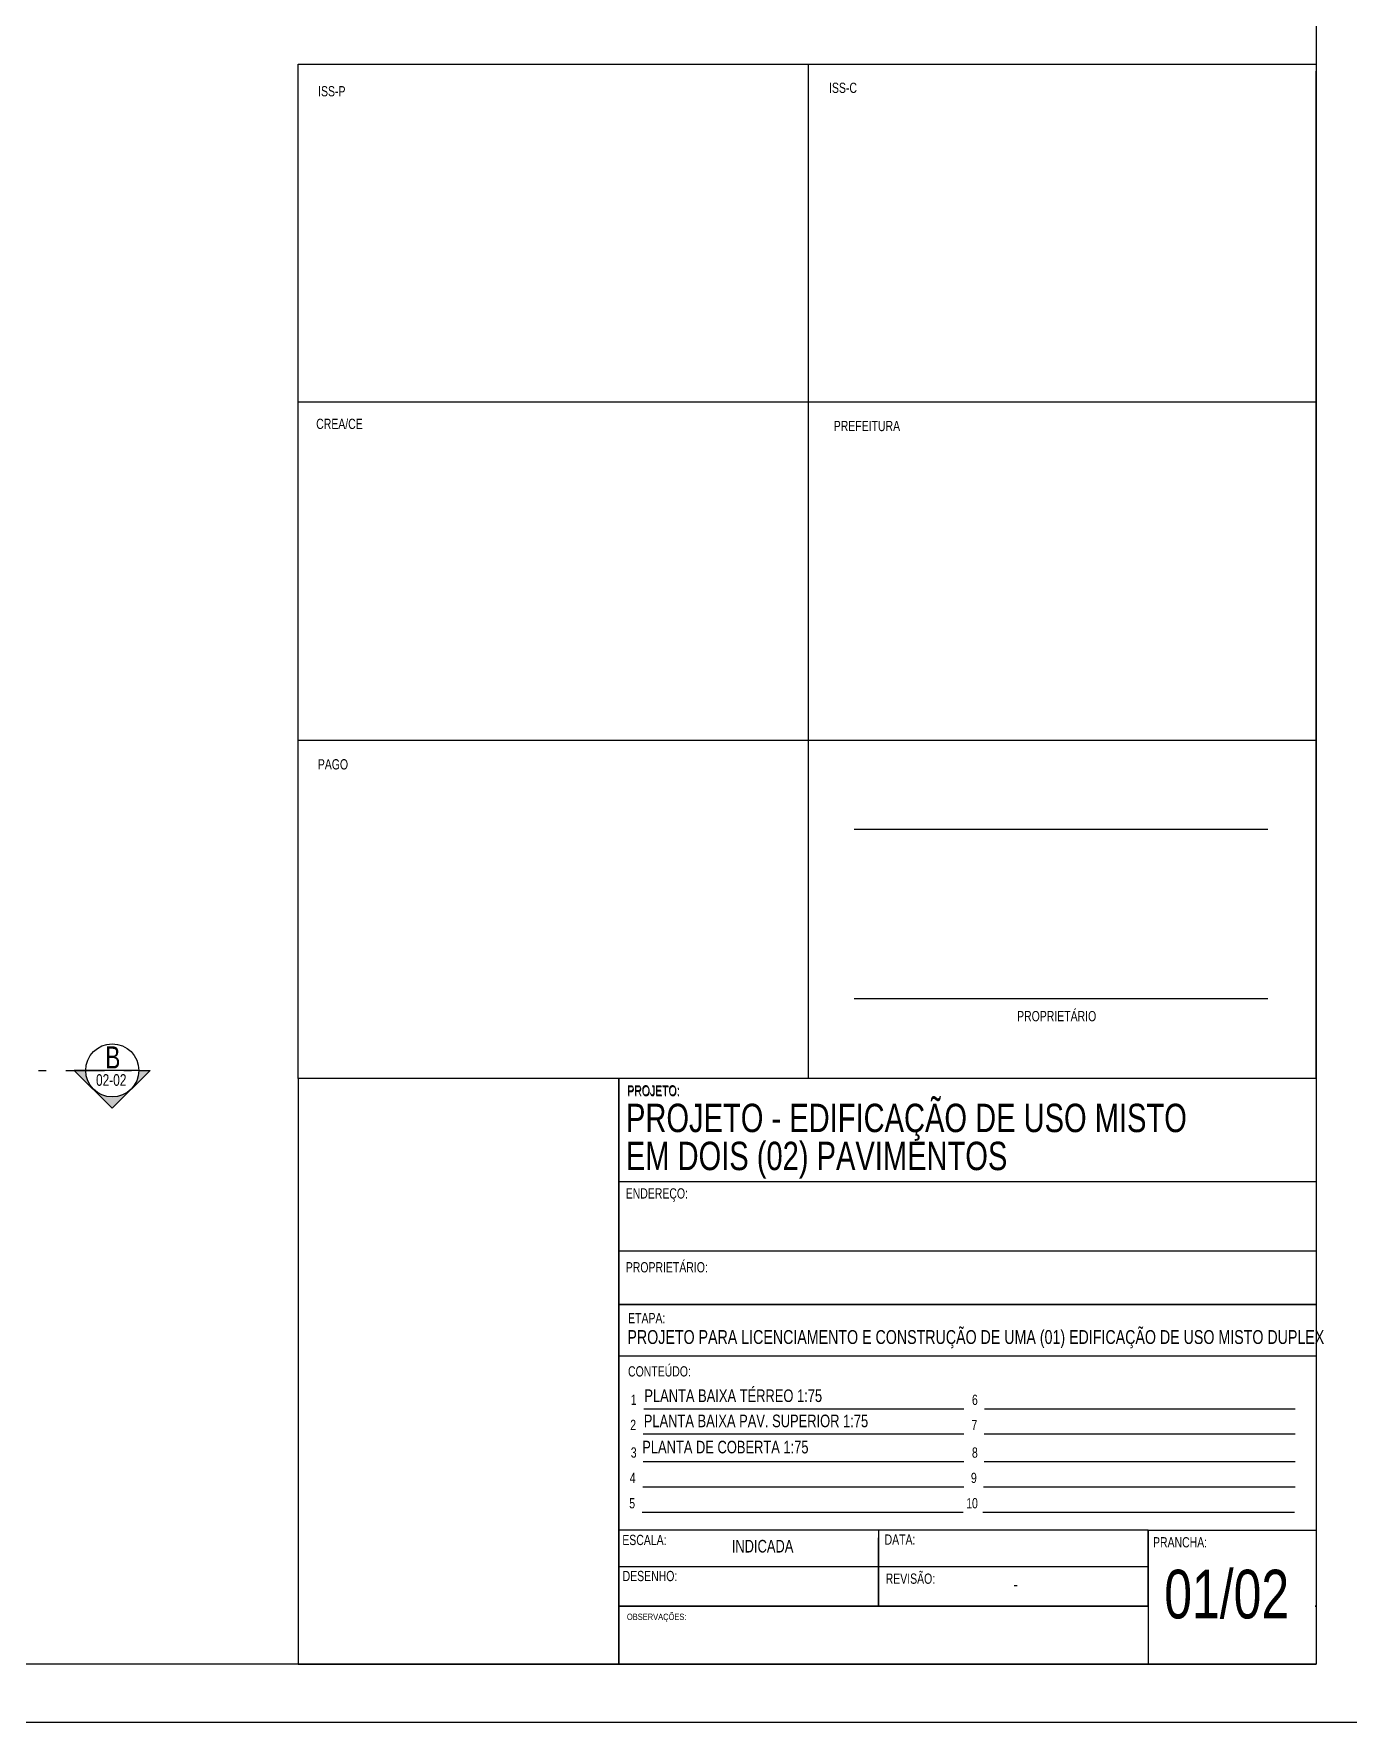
# Model space of a CAD drawing. Extents: x 425 to 531, y 796 to 840.
# Drawn here: x 454.81 to 471.77, y 795.74 to 817.5 of the extents above; entities that cross this region are included whole.
import ezdxf
from ezdxf.enums import TextEntityAlignment as Align

# ---------------------------------------------------------------- set-up
doc = ezdxf.new("R2010")
doc.units = 0
doc.header["$MEASUREMENT"] = 0
doc.linetypes.add('CONTINU', pattern=[0])
doc.linetypes.add('DASHDOT', pattern=[1, 0.5, -0.25, 0, -0.25])
doc.layers.get('0').update_dxf_attribs({"linetype": 'CONTINUOUS'})
for name, color, linetype in [('COTA', 7, 'CONTINUOUS'), ('E-TXT-Y', 2, 'CONTINUOUS'), ('LAYER4', 7, 'CONTINUOUS'), ('LAYER5', 8, 'CONTINUOUS'), ('LAYER7', 4, 'CONTINUOUS'), ("PRANCHA - PROJETU'S", 7, 'CONTINUOUS'), ('TEXTO', 4, 'CONTINUOUS')]:
    doc.layers.add(name, color=color, linetype=linetype)
doc.styles.add('F2', font='swisscl.ttf')

# ---------------------------------------------------------------- blocks, each defined once
blk = doc.blocks.new('A$C52F82244')
at = {"layer": 'LAYER5'}
blk.add_hatch(color=2, dxfattribs=at).paths.add_polyline_path([(0.5, 0.85), (0, 0.35), (0.15, 0.35, -1), (0.85, 0.35), (1, 0.35)])
at = {"layer": 'LAYER4', "color": 2}
blk.add_line((0.15, 0.35), (0.85, 0.35), dxfattribs=at)
at = {"layer": 'LAYER7', "color": 2}
for p, q in [((0.5, 0.85), (0, 0.35)), ((0.5, 0.85), (1, 0.35)), ((0.15, 0.35), (0, 0.35)), ((0.85, 0.35), (1, 0.35))]:
    blk.add_line(p, q, dxfattribs=at)
blk.add_circle((0.5, 0.35), 0.35, dxfattribs=at)

msp = doc.modelspace()

# ---------------------------------------------------------------- linework, layer by layer
at = {"color": 1, "linetype": 'Continuous'}
for p, q in [((471.347, 804.035), (471.347, 817.019)), ((471.347, 804.035), (458.222, 804.035)), ((462.356, 796.486), (462.356, 804.035)), ((471.347, 804.035), (471.347, 796.486)), ((462.356, 802.706), (471.347, 802.706)), ((462.356, 802.706), (471.347, 802.706)), ((462.356, 801.812), (471.347, 801.812)), ((462.356, 801.119), (471.347, 801.119)), ((462.356, 800.46), (471.347, 800.46)), ((469.18, 798.211), (462.356, 798.211)), ((465.705, 798.211), (465.705, 797.232)), ((465.705, 797.745), (465.705, 798.114)), ((469.18, 797.24), (469.18, 798.211)), ((469.18, 798.211), (469.18, 797.24)), ((469.18, 798.211), (469.18, 796.486)), ((469.18, 798.211), (469.18, 797.89)), ((469.18, 798.211), (471.347, 798.211)), ((469.18, 798.193), (469.18, 798.195)), ((462.356, 797.745), (469.025, 797.745)), ((462.356, 797.745), (469.18, 797.745)), ((465.705, 797.232), (465.705, 797.745)), ((465.705, 797.232), (465.705, 797.745)), ((462.356, 797.232), (469.18, 797.232)), ((462.356, 797.232), (469.025, 797.232)), ((465.705, 797.232), (462.356, 797.232)), ((469.18, 797.232), (462.356, 797.232)), ((458.222, 796.486), (471.347, 796.486)), ((458.222, 796.486), (471.347, 796.486)), ((458.222, 796.486), (471.347, 796.486)), ((459.548, 796.486), (471.347, 796.486)), ((462.993, 796.486), (471.104, 796.486)), ((462.993, 796.486), (471.347, 796.486))]:
    msp.add_line(p, q, dxfattribs=at)
at = {"color": 7, "linetype": 'CONTINU'}
for p, q in [((458.222, 804.035), (458.222, 812.751)), ((470.723, 807.245), (465.391, 807.245)), ((470.723, 805.063), (465.391, 805.063))]:
    msp.add_line(p, q, dxfattribs=at)
at = {"color": 2, "linetype": 'DASHDOT'}
msp.add_line((429.926, 804.139), (456.189, 804.139), dxfattribs=at)
at = {"color": 5, "linetype": 'Continuous'}
for p, q in [((462.356, 801.119), (471.347, 801.119)), ((471.347, 801.119), (462.356, 801.119)), ((462.356, 801.119), (471.347, 801.119)), ((462.356, 801.119), (471.347, 801.119)), ((469.025, 797.232), (465.705, 797.232)), ((471.334, 797.232), (471.347, 797.232)), ((471.347, 797.232), (471.334, 797.232))]:
    msp.add_line(p, q, dxfattribs=at)
at = {"color": 2, "linetype": 'Continuous'}
msp.add_lwpolyline([(424.538, 795.736), (472.097, 795.736), (472.097, 840.286), (424.538, 840.286)], close=True, dxfattribs=at)
at = {"color": 1, "linetype": 'Continuous'}
msp.add_lwpolyline([(426.413, 839.536), (471.347, 839.536), (471.347, 796.486), (426.413, 796.486)], close=True, dxfattribs=at)
at = {"color": 7, "linetype": 'CONTINU'}
for points in [[(458.222, 804.035), (458.222, 817.111), (471.347, 817.111)], [(464.799, 804.035), (464.799, 817.111)], [(471.347, 812.751), (458.222, 812.751)], [(471.347, 808.391), (458.222, 808.391)]]:
    msp.add_lwpolyline(points, dxfattribs=at)
at = {"color": 1, "linetype": 'Continuous'}
msp.add_lwpolyline([(471.347, 804.035), (458.222, 804.035), (458.222, 796.486)], dxfattribs=at)
at = {"layer": 'COTA', "color": 5, "linetype": 'Continuous'}
for p, q in [((462.356, 798.193), (462.356, 804.035)), ((462.356, 804.035), (462.356, 796.486))]:
    msp.add_line(p, q, dxfattribs=at)
at = {"layer": "PRANCHA - PROJETU'S", "color": 7}
for p, q in [((462.678, 799.776), (466.803, 799.776)), ((467.07, 799.776), (469.636, 799.776)), ((467.07, 799.776), (471.073, 799.776)), ((462.671, 799.452), (466.803, 799.452)), ((467.064, 799.452), (471.073, 799.452)), ((462.671, 799.096), (466.803, 799.096)), ((467.064, 799.096), (471.073, 799.096)), ((462.665, 798.77), (466.803, 798.77)), ((462.665, 798.77), (466.803, 798.77)), ((467.057, 798.77), (471.073, 798.77)), ((467.057, 798.77), (471.073, 798.77)), ((462.658, 798.443), (466.796, 798.443)), ((462.658, 798.443), (466.796, 798.443)), ((467.05, 798.443), (471.066, 798.443)), ((467.05, 798.443), (471.066, 798.443))]:
    msp.add_line(p, q, dxfattribs=at)
at = {"layer": "PRANCHA - PROJETU'S", "color": 5}
msp.add_line((462.356, 796.486), (462.356, 798.193), dxfattribs=at)

# ---------------------------------------------------------------- block references
at = {"layer": 'LAYER4', "color": 2, "xscale": 0.9777354252492295, "yscale": 0.9777354252492295, "zscale": 0.9777354252492295, "rotation": 180}
msp.add_blockref('A$C52F82244', (456.315, 804.481), dxfattribs=at)

# ---------------------------------------------------------------- texts
at = {"color": 7, "linetype": 'CONTINU', "style": 'F2'}
for s, height, p in [('ISS-P', 0.1317, (458.656, 816.76)), ('ISS-C', 0.1317, (465.246, 816.804)), ('CREA/CE', 0.1317, (458.755, 812.475)), ('PREFEITURA', 0.1317, (465.554, 812.444)), ('PAGO', 0.1317, (458.671, 808.084)), ('PROPRIETÁRIO', 0.13168, (468, 804.854))]:
    msp.add_text(s, height=height, dxfattribs=at).set_placement(p, align=Align.MIDDLE)
at = {"color": 7, "style": 'F2'}
for s, height, p in [('B', 0.285, (455.736, 804.163)), ('02-02', 0.1494, (455.617, 803.94))]:
    msp.add_text(s, height=height, dxfattribs=at).set_placement(p)
at = {"layer": 'E-TXT-Y', "style": 'F2'}
for s, p in [('PROJETO - EDIFICAÇÃO DE USO MISTO', (462.449, 803.343)), ('EM DOIS (02) PAVIMENTOS', (462.447, 802.853))]:
    msp.add_text(s, height=0.36579, dxfattribs=at).set_placement(p)
at = {"layer": "PRANCHA - PROJETU'S", "color": 7, "style": 'F2'}
for s, height, p in [('PROJETO:', 0.1317, (462.463, 803.816)), ('PROJETO:', 0.1317, (462.468, 803.804)), ('ENDEREÇO:', 0.1317, (462.445, 802.487)), ('PROPRIETÁRIO:', 0.13168, (462.446, 801.535)), ('ETAPA:', 0.1317, (462.476, 800.879)), ('CONTEÚDO:', 0.1317, (462.475, 800.193)), ('1', 0.132, (462.51, 799.827)), ('6', 0.132, (466.908, 799.826)), ('2', 0.132, (462.503, 799.502)), ('7', 0.132, (466.902, 799.502)), ('3', 0.132, (462.51, 799.147)), ('8', 0.132, (466.908, 799.146)), ('4', 0.132, (462.497, 798.82)), ('9', 0.132, (466.895, 798.82)), ('5', 0.132, (462.49, 798.493)), ('10', 0.1317, (466.834, 798.493)), ('ESCALA:', 0.1317, (462.401, 798.02)), ('DATA:', 0.1317, (465.782, 798.025)), ('PRANCHA:', 0.1317, (469.242, 797.99)), ('DESENHO:', 0.1317, (462.405, 797.555)), ('REVISÃO:', 0.1317, (465.796, 797.521))]:
    msp.add_text(s, height=height, dxfattribs=at).set_placement(p)
at = {"layer": "PRANCHA - PROJETU'S", "color": 2, "style": 'F2'}
for s, height, p in [('PLANTA BAIXA TÉRREO 1:75', 0.16221, (462.685, 799.864)), ('PLANTA BAIXA PAV. SUPERIOR 1:75', 0.16221, (462.678, 799.539)), ('PLANTA DE COBERTA 1:75', 0.16221, (462.658, 799.202)), ('INDICADA', 0.1622, (463.812, 797.924)), ('01/02', 0.6275, (469.387, 797.074)), ('-', 0.162, (467.444, 797.433))]:
    msp.add_text(s, height=height, dxfattribs=at).set_placement(p)
at = {"layer": "PRANCHA - PROJETU'S", "style": 'F2'}
msp.add_text('OBSERVAÇÕES:', height=0.0811, dxfattribs=at).set_placement((462.46, 797.054))
at = {"layer": 'TEXTO', "color": 2, "style": 'F2'}
msp.add_text('PROJETO PARA LICENCIAMENTO E CONSTRUÇÃO DE UMA (01) EDIFICAÇÃO DE USO MISTO DUPLEX', height=0.17883, dxfattribs=at).set_placement((462.467, 800.612))

doc.saveas('drawing.dxf')
